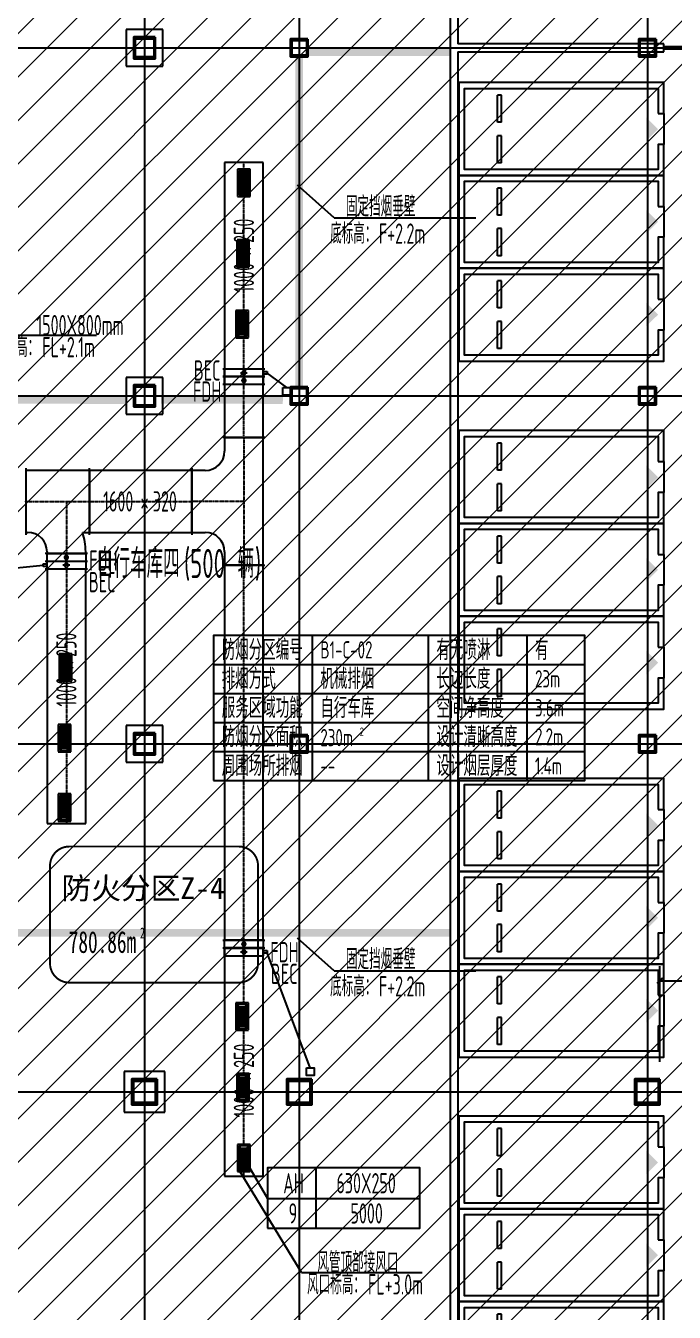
# Model space of a CAD drawing. Extents: x -20827274 to 1300756471, y -549375 to 3431892.
# Drawn here: x -70281 to -53513, y -360960 to -327688 of the extents above; entities that cross this region are included whole.
import ezdxf

# ---------------------------------------------------------------- set-up
doc = ezdxf.new("R2010")
doc.units = 0
doc.header["$LTSCALE"] = 10
for name, pattern in [('CENTER2', [1.125, 0.75, -0.125, 0.125, -0.125]), ('DASH', [0.35, 0.25, -0.1]), ('暖附图底图$0$DASH', [0.35, 0.25, -0.1]), ('暖附图底图$0$DOTE', [2.42, 2, -0.2, 0.02, -0.2])]:
    doc.linetypes.add(name, pattern=pattern)
for name, color, linetype in [('1-zs', 3, 'Continuous'), ('1-标注暖通', 4, 'Continuous'), ('DUCT-排烟中心线', 5, 'CENTER2'), ('DUCT-排烟标注', 3, 'Continuous'), ('DUCT-排烟法兰', 4, 'Continuous'), ('DUCT-排烟管', 2, 'Continuous'), ('DUCT-排烟管立管', 2, 'Continuous'), ('DUCT-排烟管端线', 4, 'Continuous'), ('DUCT-排烟阀门', 7, 'Continuous'), ('DUCT-排风风口', 7, 'Continuous'), ('H-PUB_TAB', 7, 'Continuous'), ('H-TH_DIM', 3, 'Continuous'), ('Hvac-Hide', 8, 'DASH'), ('暖附图底图$0$0-绿', 8, 'Continuous'), ('暖附图底图$0$0-蓝', 8, 'Continuous'), ('暖附图底图$0$00-停车位', 8, 'Continuous'), ('暖附图底图$0$1-标注暖通', 8, 'Continuous'), ('暖附图底图$0$A-COLUMN', 8, 'Continuous'), ('暖附图底图$0$A-ROOM_NAME', 8, 'Continuous'), ('暖附图底图$0$A-WALL', 8, 'Continuous'), ('暖附图底图$0$DOOR_FIRE', 8, 'Continuous'), ('暖附图底图$0$DOTE', 8, 'Continuous')]:
    doc.layers.add(name, color=color, linetype=linetype)
doc.layers.add('F-非人防区', color=105, linetype='Continuous', lineweight=15)
doc.layers.add('暖附图底图$0$钢柱', color=8, linetype='Continuous', lineweight=35)
doc.styles.add('8B2_02', font='tssdeng.shx', dxfattribs={"width": 0.6, "bigfont": 'TSSDCHN.shx'})
doc.styles.add('8B2_02_T3', font='tssdeng.shx', dxfattribs={"width": 0.6, "bigfont": 'TSSDCHN.shx'})
doc.styles.add('_THVAC_PIPEDN', font='tssdeng.shx', dxfattribs={"width": 0.7, "height": 3.5, "bigfont": 'tssdchn.shx'})
doc.styles.add('暖附图底图$0$8B2_02', font='tssdeng.shx', dxfattribs={"width": 0.6, "bigfont": 'TSSDCHN.shx'})
doc.styles.add('暖附图底图$0$黑体', font='simhei.ttf', dxfattribs={"width": 0.65})
doc.dimstyles.new('_TCH_ARCH&&150', dxfattribs={"dimtxt": 525, "dimasz": 150, "dimexe": 375, "dimexo": 450, "dimgap": 150, "dimtad": 1, "dimdec": 0, "dimrnd": 50, "dimzin": 0, "dimdsep": 46, "dimtxsty": '8B2_02_T3', "dimblk": 'ARCHTICK', "dimcen": 0.09, "dimclrt": 7, "dimazin": 2, "dimtfac": 1, "dimtdec": 0, "dimtix": 1, "dimtmove": 2, "dimatfit": 3, "dimfxl": 0, "dimtolj": 1, "dimtzin": 0, "dimarcsym": 0})

# ---------------------------------------------------------------- blocks, each defined once
blk = doc.blocks.new('$风口$00000108')
for p, q in [((-250, 135), (-190, 75)), ((-250, -135), (-250, 135)), ((200, 25), (-190, 25)), ((250, 135), (200, 75)), ((250, 135), (250, -135)), ((-250, -135), (-190, -75)), ((250, -135), (-250, -135)), ((200, -25), (-190, -25)), ((200, -75), (250, -135))]:
    blk.add_line(p, q)
at = {"linetype": 'Continuous'}
blk.add_line((250, 135), (-250, 135), dxfattribs=at)
at = {"lineweight": 40}
for p, q in [((-190, 75), (200, 75)), ((-190, -75), (-190, 75)), ((200, 75), (200, -75)), ((-190, -75), (200, -75))]:
    blk.add_line(p, q, dxfattribs=at)
blk = doc.blocks.new('暖附图底图$0$车位2400x5300')
at = {"layer": '暖附图底图$0$00-停车位', "color": 251}
for p, q in [((-875, -1000), (-175, -1000)), ((-875, -1100), (-875, -1000)), ((-875, -1100), (-175, -1100)), ((-175, -1100), (-175, -1000)), ((175, -1000), (875, -1000)), ((175, -1100), (175, -1000)), ((175, -1100), (875, -1100)), ((875, -1100), (875, -1000)), ((400, -5300), (-400, -5300))]:
    blk.add_line(p, q, dxfattribs=at)
blk.add_lwpolyline([(400, -5150), (400, -5300), (1200, -5300), (1200, 0), (-1200, 0), (-1200, -5300), (-400, -5300), (-400, -5150), (-1050, -5150), (-1050, -150), (1050, -150), (1050, -5150), (400, -5150)], dxfattribs=at)
blk.add_lwpolyline([(0, -5150, 0, 600, 0), (0, -4850, 600, 600, 0)], format="xyseb", dxfattribs=at)
blk = doc.blocks.new('暖附图底图$0$A$C10817FE3')
at = {"layer": '暖附图底图$0$0-蓝', "color": 9, "linetype": '暖附图底图$0$DASH', "ltscale": 3, "const_width": 50}
blk.add_lwpolyline([(-176995, -189924), (-172616, -189924, 0.414214), (-172116, -189424), (-172116, -186905, 0.414214), (-172616, -186405), (-176995, -186405, 0.414214), (-177495, -186905), (-177495, -189424, 0.414214)], format="xyb", close=True, dxfattribs=at)
at = {"layer": '暖附图底图$0$0-绿', "color": 0, "linetype": '暖附图底图$0$DASH', "style": '暖附图底图$0$黑体'}
blk.add_text('防火分区Z-4', height=563.3, dxfattribs=at).set_placement((-177198, -187764))
at = {"layer": '暖附图底图$0$0-绿', "color": 0, "linetype": '暖附图底图$0$DASH', "style": '暖附图底图$0$黑体', "width": 0.65}
for s, height, p in [('780.86m', 563.3, (-177010, -189156)), ('2', 282, (-175167, -188781))]:
    blk.add_text(s, height=height, dxfattribs=at).set_placement(p)
blk = doc.blocks.new('暖附图底图$0$A$C00330F2E')
at = {"layer": '暖附图底图$0$A-COLUMN'}
for p, q in [((5325, -152850), (4375, -152850)), ((4375, -152850), (4375, -153800)), ((5325, -153800), (5325, -152850)), ((4375, -153800), (5325, -153800)), ((5325, -161850), (4375, -161850)), ((4375, -161850), (4375, -162800)), ((5325, -162800), (5325, -161850)), ((4375, -162800), (5325, -162800)), ((5325, -170850), (4375, -170850)), ((4375, -170850), (4375, -171800)), ((5325, -171800), (5325, -170850)), ((4375, -171800), (5325, -171800)), ((5375, -179800), (4325, -179800)), ((4325, -179800), (4325, -180850)), ((5375, -180850), (5375, -179800)), ((4325, -180850), (5375, -180850))]:
    blk.add_line(p, q, dxfattribs=at)
at = {"layer": '暖附图底图$0$钢柱', "color": 4, "lineweight": 35}
for points in [[(5125, -153050), (4575, -153050), (4575, -153600), (5125, -153600)], [(5095, -153570), (4605, -153570), (4605, -153080), (5095, -153080)], [(9075, -153100), (8625, -153100), (8625, -153550), (9075, -153550)], [(9045, -153520), (8655, -153520), (8655, -153130), (9045, -153130)], [(18075, -153100), (17625, -153100), (17625, -153550), (18075, -153550)], [(18045, -153520), (17655, -153520), (17655, -153130), (18045, -153130)], [(5125, -162050), (4575, -162050), (4575, -162600), (5125, -162600)], [(5095, -162570), (4605, -162570), (4605, -162080), (5095, -162080)], [(9075, -162100), (8625, -162100), (8625, -162550), (9075, -162550)], [(9045, -162520), (8655, -162520), (8655, -162130), (9045, -162130)], [(18075, -162100), (17625, -162100), (17625, -162550), (18075, -162550)], [(18045, -162520), (17655, -162520), (17655, -162130), (18045, -162130)], [(5125, -171050), (4575, -171050), (4575, -171600), (5125, -171600)], [(5095, -171570), (4605, -171570), (4605, -171080), (5095, -171080)], [(9075, -171100), (8625, -171100), (8625, -171550), (9075, -171550)], [(9045, -171520), (8655, -171520), (8655, -171130), (9045, -171130)], [(18075, -171100), (17625, -171100), (17625, -171550), (18075, -171550)], [(18045, -171520), (17655, -171520), (17655, -171130), (18045, -171130)], [(5175, -180000), (4525, -180000), (4525, -180650), (5175, -180650)], [(9175, -180000), (8525, -180000), (8525, -180650), (9175, -180650)], [(18175, -180000), (17525, -180000), (17525, -180650), (18175, -180650)], [(5135, -180610), (4565, -180610), (4565, -180040), (5135, -180040)], [(9135, -180610), (8565, -180610), (8565, -180040), (9135, -180040)], [(18135, -180610), (17565, -180610), (17565, -180040), (18135, -180040)]]:
    blk.add_lwpolyline(points, close=True, dxfattribs=at)
blk = doc.blocks.new('暖附图底图$0$$DorLib2D$00000213')
at = {"color": 0, "linetype": '暖附图底图$0$DASH', "const_width": 0.02}
blk.add_lwpolyline([(0.5, 0), (-0.5, 0)], dxfattribs=at)
blk = doc.blocks.new('暖附图底图$0$AFSFCS')
at = {"layer": '暖附图底图$0$A-WALL'}
for p, q in [((-59308.6, -319685.4), (-59308.6, -328260.4)), ((-59108.6, -319598.9), (-59108.6, -328160.4)), ((-59308.6, -328260.4), (-59308.6, -364335.4)), ((-53783.6, -328160.4), (-59108.6, -328160.4)), ((-59108.6, -328360.4), (-53783.6, -328360.4)), ((-59108.6, -328360.4), (-59108.6, -364235.4)), ((-53783.6, -328360.4), (-53783.6, -328160.4))]:
    blk.add_line(p, q, dxfattribs=at)
at = {"layer": '暖附图底图$0$DOTE', "color": 16, "linetype": '暖附图底图$0$DOTE', "ltscale": 1.5}
for p, q in [((-67208.6, -155629.3), (-67208.6, -385768.2)), ((-63208.6, -155629.3), (-63208.6, -385768.2)), ((-54208.6, -155629.3), (-54208.6, -385768.2)), ((-113117.3, -328260.4), (10791.4, -328260.4)), ((-113117.3, -337260.4), (10791.4, -337260.4)), ((-113117.3, -346260.4), (10791.4, -346260.4)), ((-113117.3, -355260.4), (10791.4, -355260.4))]:
    blk.add_line(p, q, dxfattribs=at)
for name, p in [('暖附图底图$0$A$C10817FE3', (107841.4, -162510.4)), ('暖附图底图$0$A$C00330F2E', (-72058.6, -174935.4))]:
    blk.add_blockref(name, p)
at = {"layer": '暖附图底图$0$00-停车位', "rotation": 90}
for p in [(-59083.6, -330360.4), (-59083.6, -332760.4), (-59083.6, -335160.4), (-59083.6, -339360.4), (-59083.6, -341760.4), (-59083.6, -344160.4), (-59083.6, -348360.4), (-59083.6, -350760.4), (-59083.6, -353160.4), (-59083.6, -357085.4), (-59083.6, -359485.4), (-59083.6, -361885.4)]:
    blk.add_blockref('暖附图底图$0$车位2400x5300', p, dxfattribs=at)
at = {"layer": '暖附图底图$0$DOOR_FIRE', "xscale": 5500, "yscale": -5500, "zscale": 200}
blk.add_blockref('暖附图底图$0$$DorLib2D$00000213', (-51033.6, -328260.4), dxfattribs=at)
at = {"layer": '暖附图底图$0$A-ROOM_NAME', "style": '暖附图底图$0$8B2_02', "width": 0.6}
for s, p in [('自行车库四', (-68439.7, -341969.8)), ('(500', (-66189.7, -341969.8)), ('辆', (-64805.1, -341969.8)), (')', (-64355.1, -341969.8))]:
    blk.add_text(s, height=750, dxfattribs=at).set_placement(p)
blk = doc.blocks.new('暖附图底图')
at = {"layer": '暖附图底图$0$1-标注暖通', "linetype": '暖附图底图$0$DASH'}
blk.add_blockref('暖附图底图$0$AFSFCS', (500000, 0), dxfattribs=at)
blk = doc.blocks.new('_ArchTick')
at = {"color": 0, "linetype": 'ByBlock', "const_width": 0.4}
blk.add_lwpolyline([(-0.5, -0.5), (0.5, 0.5)], dxfattribs=at)
blk = doc.blocks.new('*D1143')
at = {"layer": 'Defpoints', "color": 0, "transparency": 16777216}
for p in [(-49724, -352387), (-53884, -354935), (-49724, -354935)]:
    blk.add_point(p, dxfattribs=at)
at = {"layer": 'H-TH_DIM', "color": 0, "lineweight": -2, "transparency": 16777216}
for p, q in [((-53884, -354485), (-53884, -352012)), ((-49724, -354485), (-49724, -352012)), ((-53884, -352387), (-49724, -352387))]:
    blk.add_line(p, q, dxfattribs=at)
at = {"layer": 'H-TH_DIM', "color": 0, "lineweight": -2, "transparency": 16777216, "xscale": 150, "yscale": 150, "zscale": 150, "rotation": 180}
blk.add_blockref('_ArchTick', (-53884, -352387), dxfattribs=at)
at = {"layer": 'H-TH_DIM', "color": 0, "lineweight": -2, "transparency": 16777216, "xscale": 150, "yscale": 150, "zscale": 150}
blk.add_blockref('_ArchTick', (-49724, -352387), dxfattribs=at)
at = {"layer": 'H-TH_DIM', "color": 7, "transparency": 16777216, "insert": (-51804, -351975), "char_height": 525, "attachment_point": 5, "style": '8B2_02_T3'}
blk.add_mtext('\\A1;4150', dxfattribs=at)

msp = doc.modelspace()

# ---------------------------------------------------------------- hatches: boundary and pattern name
at = {"layer": 'F-非人防区'}
h = msp.add_hatch(dxfattribs=at)
h.set_pattern_fill('ANSI31', color=8, scale=500)
h.set_pattern_definition([(45, (-67108.6, 126739.6), (-561.266, 561.266), [])])
edge = h.paths.add_edge_path()
edge.add_line((26041.4, -160910.4), (26041.4, -174910.4))
edge.add_line((26041.4, -174910.4), (44466.4, -174910.4))
edge.add_line((44466.4, -174910.4), (44466.4, -230535.4))
edge.add_line((44466.4, -230535.4), (29591.4, -230535.4))
edge.add_line((29591.4, -230535.4), (29591.4, -228585.4))
edge.add_line((29591.4, -228585.4), (32466.4, -228585.4))
edge.add_line((32466.4, -228585.4), (32466.4, -223185.4))
edge.add_line((32466.4, -223185.4), (6116.4, -223185.4))
edge.add_line((6116.4, -223185.4), (6116.4, -236210.4))
edge.add_line((6116.4, -236210.4), (5916.4, -236210.4))
edge.add_line((5916.4, -236210.4), (5921.1, -289912.2))
edge.add_line((5921.1, -289912.2), (35191.4, -289912.2))
edge.add_line((35191.4, -289912.2), (35191.4, -296310.4))
edge.add_line((35191.4, -296310.4), (35041.4, -296310.4))
edge.add_line((35041.4, -296310.4), (35041.4, -296910.4))
edge.add_line((35041.4, -296910.4), (35641.4, -296910.4))
edge.add_line((35641.4, -296910.4), (44736.4, -305099.6))
edge.add_line((44736.4, -305099.6), (22456.5, -329844))
edge.add_line((22456.5, -329844), (22456.5, -340006.4))
edge.add_line((22456.5, -340006.4), (-13248.1, -379660.4))
edge.add_line((-13248.1, -379660.4), (-90108.6, -379660.4))
edge.add_line((-90108.6, -379660.4), (-90108.6, -373660.4))
edge.add_line((-90108.6, -373660.4), (-91358.6, -373660.4))
edge.add_arc((-91358.6, -361660.4), 12000, 180, 270, ccw=False)
edge.add_line((-103358.6, -361660.4), (-103358.6, -333450.4))
edge.add_line((-103358.6, -333450.4), (-95358.6, -333436.6))
edge.add_line((-95358.6, -333436.6), (-95358.6, -160610.4))
edge.add_line((-95358.6, -160610.4), (-86333.4, -160610.4))
edge.add_line((-86333.4, -160610.4), (-86333.6, -149790))
edge.add_line((-86333.6, -149790), (-73433.4, -149790))
edge.add_line((-73433.4, -149790), (-73433.4, -160610.4))
edge.add_line((-73433.4, -160610.4), (26041.4, -160910.4))

# ---------------------------------------------------------------- linework, layer by layer
at = {"layer": '1-标注暖通'}
for p, q in [((-62305.4, -332658.4), (-63251, -331813.8)), ((-62305.4, -332658.4), (-58644.9, -332658.4)), ((-71574.5, -335693.1, -4600), (-68451.8, -335693.1, -4600)), ((-63533.6, -337044.6), (-64043.9, -336662.8, 2000)), ((-71908.6, -341841.3), (-69828.8, -341640.6, 2000)), ((-62305.4, -352126.1), (-63251, -351281.5)), ((-62924.7, -354635.4), (-64045.2, -351639.3)), ((-62305.4, -352126.1), (-58644.9, -352126.1)), ((-64640.5, -356970.6, 2600), (-64030.3, -358018.7)), ((-63152.8, -359931.9, -5363), (-64765.5, -357285.6, 1334.8)), ((-63152.8, -359931.9, -5363), (-60030.1, -359931.9, -5363))]:
    msp.add_line(p, q, dxfattribs=at)
at = {"layer": '1-标注暖通', "linetype": 'DASH', "const_width": 200}
for points in [[(-63208.6, -328485.4), (-63209.8, -337065.4)], [(-59308.6, -328375), (-62983.6, -328375)], [(-67665.9, -337367.9), (-74658.6, -337360.4)], [(-63633.6, -337367.9), (-66783.6, -337360.4)], [(-59308.6, -351149), (-75108.6, -351149)]]:
    msp.add_lwpolyline(points, dxfattribs=at)
at = {"layer": '1-标注暖通'}
for points in [[(-63633.6, -337044.6), (-63433.6, -337044.6), (-63433.6, -337244.6), (-63633.6, -337244.6)], [(-63024.7, -354635.4), (-62824.7, -354635.4), (-62824.7, -354835.4), (-63024.7, -354835.4)], [(-64030.3, -358787.1), (-60094.4, -358787.1), (-60094.4, -357228.3), (-64030.3, -357228.3)]]:
    msp.add_lwpolyline(points, close=True, dxfattribs=at)
for points in [[(-62777.9, -357228.3), (-62777.9, -358787.1)], [(-64030.3, -358018.7), (-60094.4, -358018.7)]]:
    msp.add_lwpolyline(points, dxfattribs=at)
at = {"layer": 'DUCT-排烟中心线'}
for p, q in [((-64640.5, -333234.4), (-64640.5, -331227.2)), ((-64640.5, -335064.2), (-64640.5, -333924.4)), ((-64640.5, -338340), (-64640.5, -335754.2)), ((-64640.5, -338340.2), (-64640.5, -339990.2)), ((-70280.7, -339990.2), (-69230.7, -339990.2)), ((-69230.7, -339990.2), (-68630.7, -339990.2)), ((-69230.7, -339990.2), (-69230.7, -341340.2)), ((-68630.5, -339990.2), (-65990.7, -339990.2)), ((-64640.5, -339990.2), (-65990.5, -339990.2)), ((-64640.5, -339990.2), (-64640.5, -341640.2)), ((-64640.5, -351337.3), (-64640.5, -341640.4)), ((-69230.7, -341740.8), (-69230.7, -343940.8)), ((-69230.7, -344630.8), (-69230.7, -345770.7)), ((-69230.7, -346460.7), (-69230.7, -348324)), ((-64640.5, -352966), (-64640.5, -351537.5)), ((-64640.5, -354795.8), (-64640.5, -353656)), ((-64640.5, -356588.1), (-64640.5, -355485.8)), ((-64640.5, -357439.6), (-64640.5, -357353.1))]:
    msp.add_line(p, q, dxfattribs=at)
at = {"layer": 'DUCT-排烟法兰'}
for p, q in [((-64478, -331397.1), (-64803, -331397.1)), ((-64803, -331397.1), (-64803, -332102.1)), ((-64478, -331397.1), (-64803, -331397.1)), ((-64803, -331397.1), (-64803, -332102.1)), ((-64478, -332102.1), (-64478, -331397.1)), ((-64478, -332102.1), (-64478, -331397.1)), ((-64803, -332102.1), (-64478, -332102.1)), ((-64803, -332102.1), (-64478, -332102.1)), ((-65185.5, -336562.7), (-64095.5, -336562.7)), ((-65185.5, -336762.9), (-64095.5, -336762.9)), ((-64095.5, -336763.1), (-65185.5, -336763.1)), ((-64095.5, -336963.3), (-65185.5, -336963.3)), ((-64095.5, -338340.1), (-65185.5, -338340.1)), ((-70280.8, -339130.2), (-70280.8, -340850.2)), ((-68630.6, -340850.2), (-68630.6, -339130.2)), ((-65990.6, -339130.2), (-65990.6, -340850.2)), ((-68685.7, -341340.3), (-69775.7, -341340.3)), ((-68685.7, -341540.5), (-69775.7, -341540.5)), ((-65185.5, -341640.3), (-64095.5, -341640.3)), ((-68685.7, -341740.7), (-69775.7, -341740.7)), ((-69114.5, -347555.5), (-69439.5, -347555.5)), ((-69439.5, -347555.5), (-69439.5, -348260.5)), ((-69114.5, -348260.5), (-69114.5, -347555.5)), ((-69439.5, -348260.5), (-69114.5, -348260.5)), ((-65185.5, -351337), (-64095.5, -351337)), ((-65185.5, -351337.2), (-64095.5, -351337.2)), ((-65185.5, -351537.4), (-64095.5, -351537.4)), ((-64478, -356618.1), (-64803, -356618.1)), ((-64803, -356618.1), (-64803, -357323.1)), ((-64478, -356618.1), (-64803, -356618.1)), ((-64803, -356618.1), (-64803, -357323.1)), ((-64478, -357323.1), (-64478, -356618.1)), ((-64478, -357323.1), (-64478, -356618.1)), ((-64803, -357323.1), (-64478, -357323.1)), ((-64803, -357323.1), (-64478, -357323.1))]:
    msp.add_line(p, q, dxfattribs=at)
at = {"layer": 'DUCT-排烟法兰', "color": 18, "true_color": 0x000000}
for p in [(-64640.5, -331749.6, -0.1), (-64640.5, -331749.6, 0.1), (-64640.5, -331749.6, 1334.8), (-64640.5, -331749.6, 1335), (-64640.5, -331749.6, 2300.2), (-64640.5, -331749.6, 2300), (-64663.6, -333579.4, -0.1), (-64663.6, -333579.4, 0.1), (-64686.8, -335409.2, -0.1), (-64686.8, -335409.2, 0.1), (-64640.5, -336562.6, 2000), (-64640.5, -336562.8, 2000), (-64640.5, -336762.8, 2000), (-64640.5, -336763, 2000), (-64640.5, -336763, 2000), (-64640.5, -336763.2, 2000), (-64640.5, -336963.2, 2000), (-64640.5, -336963.4, 2000), (-64640.5, -338340, 2000), (-64640.5, -338340.2, 2000), (-70280.7, -339990.2, 2000), (-68630.7, -339990.2, 2000), (-68630.5, -339990.2, 2000), (-65990.7, -339990.2, 2000), (-65990.5, -339990.2, 2000), (-69230.7, -341340.2, 2000), (-69230.7, -341340.4, 2000), (-69230.7, -341540.4, 2000), (-69230.7, -341540.6, 2000), (-64640.5, -341640.2, 2000), (-64640.5, -341640.4, 2000), (-69230.7, -341740.6, 2000), (-69230.7, -341740.8, 2000), (-69253.8, -344285.8, -0.1), (-69253.8, -344285.8, 0.1), (-69277, -346115.7, -0.1), (-69277, -346115.7, 0.1), (-69277, -347908, -0.1), (-69277, -347908, 0.1), (-64640.5, -351336.9, 2000), (-64640.5, -351337.1, 2000), (-64640.5, -351337.1, 2000), (-64640.5, -351337.3, 2000), (-64640.5, -351537.3, 2000), (-64640.5, -351537.5, 2000), (-64686.8, -353311, -0.1), (-64686.8, -353311, 0.1), (-64663.6, -355140.8, -0.1), (-64663.6, -355140.8, 0.1), (-64640.5, -356970.6, -0.1), (-64640.5, -356970.6, 0.1), (-64640.5, -356970.6, 1334.8), (-64640.5, -356970.6, 1335), (-64640.5, -356970.6, 2300.2), (-64640.5, -356970.6, 2300)]:
    msp.add_point(p, dxfattribs=at)
at = {"layer": 'DUCT-排烟管'}
for p, q in [((-64140.5, -331227.2), (-65140.5, -331227.2)), ((-65140.5, -331227.2), (-65140.5, -338340)), ((-64140.5, -338340), (-64140.5, -331227.2)), ((-65140.5, -336762.8), (-65140.5, -336562.8)), ((-64140.5, -336562.8), (-64140.5, -336762.8)), ((-65140.5, -336963.2), (-65140.5, -336763.2)), ((-64140.5, -336763.2), (-64140.5, -336963.2)), ((-65140.5, -338340), (-64140.5, -338340)), ((-65140.5, -338340.2), (-65140.5, -338690.2)), ((-64140.5, -338390.2), (-64140.5, -338340.2)), ((-64140.5, -341590.2), (-64140.5, -338390.2)), ((-70230.7, -339190.2), (-70280.7, -339190.2)), ((-68630.7, -339190.2), (-70230.7, -339190.2)), ((-65990.7, -339190.2), (-68630.5, -339190.2)), ((-68630.5, -339190.2), (-68630.5, -340790.2)), ((-65990.7, -340790.2), (-65990.7, -339190.2)), ((-65640.5, -339190.2), (-65990.5, -339190.2)), ((-70280.7, -340790.2), (-70230.7, -340790.2)), ((-68816.5, -340790.2), (-68630.7, -340790.2)), ((-68630.5, -340790.2), (-65990.7, -340790.2)), ((-65990.5, -340790.2), (-65640.5, -340790.2)), ((-69730.7, -341290.2), (-69730.7, -341340.2)), ((-69730.7, -341540.4), (-69730.7, -341340.4)), ((-68730.7, -341340.2), (-68730.7, -341290.2)), ((-68730.7, -341340.4), (-68730.7, -341540.4)), ((-65140.5, -341290.2), (-65140.5, -341640.2)), ((-69730.7, -341740.6), (-69730.7, -341540.6)), ((-68730.7, -341540.6), (-68730.7, -341740.6)), ((-64140.5, -341640.4), (-65140.5, -341640.4)), ((-65140.5, -341640.4), (-65140.5, -351337.3)), ((-64140.5, -341640.2), (-64140.5, -341590.2)), ((-64140.5, -351337.3), (-64140.5, -341640.4)), ((-69730.7, -341740.8), (-69730.7, -348324)), ((-68730.7, -341740.8), (-69730.7, -341740.8)), ((-68730.7, -348324), (-68730.7, -341740.8)), ((-69730.7, -348324), (-68730.7, -348324)), ((-65140.5, -351537.3), (-65140.5, -351337.3)), ((-65140.5, -351337.3), (-64140.5, -351337.3)), ((-64140.5, -351337.3), (-64140.5, -351537.3)), ((-64140.5, -351537.5), (-65140.5, -351537.5)), ((-65140.5, -351537.5), (-65140.5, -357439.6)), ((-65140.5, -351741.7), (-65140.5, -351541.7)), ((-64140.5, -357439.6), (-64140.5, -351537.5)), ((-64140.5, -351541.7), (-64140.5, -351741.7)), ((-65140.5, -357439.6), (-64140.5, -357439.6))]:
    msp.add_line(p, q, dxfattribs=at)
for centre, radius, start, end in [((-65640.5, -338690.2), 500, 270, 0), ((-70230.7, -341290.2), 500, 0, 90), ((-70230.7, -341290.2), 1500, 360, 19.47122), ((-65640.5, -341290.2), 500, 0, 90)]:
    msp.add_arc(centre, radius, start, end, dxfattribs=at)
at = {"layer": 'DUCT-排烟管', "color": 18, "true_color": 0x000000}
for p in [(-64640.5, -338340.2, 2000), (-70280.7, -339990.2, 2000), (-68630.7, -339990.2, 2000), (-65990.5, -339990.2, 2000), (-69230.7, -341340.2, 2000), (-64640.5, -341640.2, 2000)]:
    msp.add_point(p, dxfattribs=at)
at = {"layer": 'DUCT-排烟管立管'}
for p, q in [((-64515.5, -331434.6), (-64765.5, -331434.6)), ((-64765.5, -331434.6), (-64765.5, -332064.6)), ((-64515.5, -332064.6), (-64515.5, -331434.6)), ((-64765.5, -332064.6), (-64515.5, -332064.6)), ((-64538.6, -333264.4), (-64788.6, -333264.4)), ((-64788.6, -333264.4), (-64788.6, -333894.4)), ((-64538.6, -333894.4), (-64538.6, -333264.4)), ((-64788.6, -333894.4), (-64538.6, -333894.4)), ((-64561.8, -335094.2), (-64811.8, -335094.2)), ((-64811.8, -335094.2), (-64811.8, -335724.2)), ((-64561.8, -335724.2), (-64561.8, -335094.2)), ((-64811.8, -335724.2), (-64561.8, -335724.2)), ((-69128.8, -343970.8), (-69378.8, -343970.8)), ((-69378.8, -343970.8), (-69378.8, -344600.8)), ((-69128.8, -344600.8), (-69128.8, -343970.8)), ((-69378.8, -344600.8), (-69128.8, -344600.8)), ((-69152, -345800.7), (-69402, -345800.7)), ((-69402, -345800.7), (-69402, -346430.7)), ((-69152, -346430.7), (-69152, -345800.7)), ((-69402, -346430.7), (-69152, -346430.7)), ((-69152, -347593), (-69402, -347593)), ((-69402, -347593), (-69402, -348223)), ((-69152, -348223), (-69152, -347593)), ((-69402, -348223), (-69152, -348223)), ((-64561.8, -352996), (-64811.8, -352996)), ((-64811.8, -352996), (-64811.8, -353626)), ((-64561.8, -353626), (-64561.8, -352996)), ((-64811.8, -353626), (-64561.8, -353626)), ((-64538.6, -354825.8), (-64788.6, -354825.8)), ((-64788.6, -354825.8), (-64788.6, -355455.8)), ((-64538.6, -355455.8), (-64538.6, -354825.8)), ((-64788.6, -355455.8), (-64538.6, -355455.8)), ((-64515.5, -356655.6), (-64765.5, -356655.6)), ((-64765.5, -356655.6), (-64765.5, -357285.6)), ((-64515.5, -357285.6), (-64515.5, -356655.6)), ((-64765.5, -357285.6), (-64515.5, -357285.6))]:
    msp.add_line(p, q, dxfattribs=at)
at = {"layer": 'DUCT-排烟管端线'}
for p, q in [((-64703, -331907.1), (-64765.5, -331434.6)), ((-64515.5, -332064.6), (-64703, -331907.1)), ((-64726.1, -333736.9), (-64788.6, -333264.4)), ((-64538.6, -333894.4), (-64726.1, -333736.9)), ((-64749.3, -335566.7), (-64811.8, -335094.2)), ((-64561.8, -335724.2), (-64749.3, -335566.7)), ((-65140.5, -336562.8), (-64140.5, -336562.8)), ((-65140.5, -336762.8), (-64140.5, -336762.8)), ((-64140.5, -336763.2), (-65140.5, -336763.2)), ((-64140.5, -336963.2), (-65140.5, -336963.2)), ((-64140.5, -338340.2), (-65140.5, -338340.2)), ((-70280.7, -339190.2), (-70280.7, -340790.2)), ((-68630.7, -340790.2), (-68630.7, -339190.2)), ((-65990.5, -339190.2), (-65990.5, -340790.2)), ((-69730.7, -341340.2), (-68730.7, -341340.2)), ((-68730.7, -341340.4), (-69730.7, -341340.4)), ((-68730.7, -341540.4), (-69730.7, -341540.4)), ((-68730.7, -341540.6), (-69730.7, -341540.6)), ((-65140.5, -341640.2), (-64140.5, -341640.2)), ((-68730.7, -341740.6), (-69730.7, -341740.6)), ((-69316.3, -344443.3), (-69378.8, -343970.8)), ((-69128.8, -344600.8), (-69316.3, -344443.3)), ((-69339.5, -346273.2), (-69402, -345800.7)), ((-69152, -346430.7), (-69339.5, -346273.2)), ((-69339.5, -348065.5), (-69402, -347593)), ((-69152, -348223), (-69339.5, -348065.5)), ((-64140.5, -351337.3), (-65140.5, -351337.3)), ((-64140.5, -351537.3), (-65140.5, -351537.3)), ((-65140.5, -351541.7), (-64140.5, -351541.7)), ((-65140.5, -351741.7), (-64140.5, -351741.7)), ((-64749.3, -353468.5), (-64811.8, -352996)), ((-64561.8, -353626), (-64749.3, -353468.5)), ((-64726.1, -355298.3), (-64788.6, -354825.8)), ((-64538.6, -355455.8), (-64726.1, -355298.3)), ((-64703, -357128.1), (-64765.5, -356655.6)), ((-64515.5, -357285.6), (-64703, -357128.1))]:
    msp.add_line(p, q, dxfattribs=at)
at = {"layer": 'DUCT-排烟阀门'}
for p, q in [((-64728, -336662.8), (-64553, -336662.8)), ((-64689.6, -336653.5), (-64690.4, -336659.7)), ((-64690.4, -336659.7), (-64690.4, -336666)), ((-64690.4, -336666), (-64689.6, -336672.2)), ((-64688, -336647.4), (-64689.6, -336653.5)), ((-64689.6, -336672.2), (-64688, -336678.3)), ((-64685.7, -336641.6), (-64688, -336647.4)), ((-64688, -336678.3), (-64685.7, -336684.1)), ((-64682.7, -336636), (-64685.7, -336641.6)), ((-64685.7, -336684.1), (-64682.7, -336689.6)), ((-64679, -336631), (-64682.7, -336636)), ((-64682.7, -336689.6), (-64679, -336694.7)), ((-64674.7, -336626.4), (-64679, -336631)), ((-64679, -336694.7), (-64674.7, -336699.3)), ((-64669.9, -336622.4), (-64674.7, -336626.4)), ((-64674.7, -336699.3), (-64669.9, -336703.3)), ((-64664.6, -336619), (-64669.9, -336622.4)), ((-64669.9, -336703.3), (-64664.6, -336706.7)), ((-64658.9, -336616.4), (-64664.6, -336619)), ((-64664.6, -336706.7), (-64658.9, -336709.3)), ((-64652.9, -336614.4), (-64658.9, -336616.4)), ((-64658.9, -336709.3), (-64652.9, -336711.3)), ((-64646.8, -336613.2), (-64652.9, -336614.4)), ((-64652.9, -336711.3), (-64646.8, -336712.4)), ((-64640.5, -336612.8), (-64646.8, -336613.2)), ((-64646.8, -336712.4), (-64640.5, -336712.8)), ((-64634.2, -336613.2), (-64640.5, -336612.8)), ((-64640.5, -336712.8), (-64634.2, -336712.4)), ((-64628, -336614.4), (-64634.2, -336613.2)), ((-64634.2, -336712.4), (-64628, -336711.3)), ((-64622.1, -336616.4), (-64628, -336614.4)), ((-64628, -336711.3), (-64622.1, -336709.3)), ((-64616.4, -336619), (-64622.1, -336616.4)), ((-64622.1, -336709.3), (-64616.4, -336706.7)), ((-64611.1, -336622.4), (-64616.4, -336619)), ((-64616.4, -336706.7), (-64611.1, -336703.3)), ((-64606.3, -336626.4), (-64611.1, -336622.4)), ((-64611.1, -336703.3), (-64606.3, -336699.3)), ((-64602, -336631), (-64606.3, -336626.4)), ((-64606.3, -336699.3), (-64602, -336694.7)), ((-64598.3, -336636), (-64602, -336631)), ((-64602, -336694.7), (-64598.3, -336689.6)), ((-64595.2, -336641.6), (-64598.3, -336636)), ((-64598.3, -336689.6), (-64595.2, -336684.1)), ((-64592.9, -336647.4), (-64595.2, -336641.6)), ((-64595.2, -336684.1), (-64592.9, -336678.3)), ((-64591.4, -336653.5), (-64592.9, -336647.4)), ((-64592.9, -336678.3), (-64591.4, -336672.2)), ((-64590.6, -336659.7), (-64591.4, -336653.5)), ((-64591.4, -336672.2), (-64590.6, -336666)), ((-64590.6, -336666), (-64590.6, -336659.7)), ((-64140.5, -336629.6), (-64040.5, -336629.6)), ((-64040.5, -336696), (-64140.5, -336696)), ((-64040.5, -336629.6), (-64040.5, -336696)), ((-64689.6, -336853.9), (-64690.4, -336860.1)), ((-64690.4, -336860.1), (-64690.4, -336866.4)), ((-64690.4, -336866.4), (-64689.6, -336872.6)), ((-64688, -336847.8), (-64689.6, -336853.9)), ((-64689.6, -336872.6), (-64688, -336878.7)), ((-64685.7, -336842), (-64688, -336847.8)), ((-64688, -336878.7), (-64685.7, -336884.5)), ((-64682.7, -336836.4), (-64685.7, -336842)), ((-64685.7, -336884.5), (-64682.7, -336890)), ((-64679, -336831.4), (-64682.7, -336836.4)), ((-64682.7, -336890), (-64679, -336895.1)), ((-64674.7, -336826.8), (-64679, -336831.4)), ((-64679, -336895.1), (-64674.7, -336899.7)), ((-64669.9, -336822.8), (-64674.7, -336826.8)), ((-64674.7, -336899.7), (-64669.9, -336903.7)), ((-64664.6, -336819.4), (-64669.9, -336822.8)), ((-64669.9, -336903.7), (-64664.6, -336907.1)), ((-64658.9, -336816.8), (-64664.6, -336819.4)), ((-64664.6, -336907.1), (-64658.9, -336909.7)), ((-64652.9, -336814.8), (-64658.9, -336816.8)), ((-64658.9, -336909.7), (-64652.9, -336911.7)), ((-64646.8, -336813.6), (-64652.9, -336814.8)), ((-64652.9, -336911.7), (-64646.8, -336912.8)), ((-64640.5, -336813.2), (-64646.8, -336813.6)), ((-64646.8, -336912.8), (-64640.5, -336913.2)), ((-64640.5, -336775.7), (-64640.5, -336950.7)), ((-64634.2, -336813.6), (-64640.5, -336813.2)), ((-64640.5, -336913.2), (-64634.2, -336912.8)), ((-64628, -336814.8), (-64634.2, -336813.6)), ((-64634.2, -336912.8), (-64628, -336911.7)), ((-64622.1, -336816.8), (-64628, -336814.8)), ((-64628, -336911.7), (-64622.1, -336909.7)), ((-64616.4, -336819.4), (-64622.1, -336816.8)), ((-64622.1, -336909.7), (-64616.4, -336907.1)), ((-64611.1, -336822.8), (-64616.4, -336819.4)), ((-64616.4, -336907.1), (-64611.1, -336903.7)), ((-64606.3, -336826.8), (-64611.1, -336822.8)), ((-64611.1, -336903.7), (-64606.3, -336899.7)), ((-64602, -336831.4), (-64606.3, -336826.8)), ((-64606.3, -336899.7), (-64602, -336895.1)), ((-64598.3, -336836.4), (-64602, -336831.4)), ((-64602, -336895.1), (-64598.3, -336890)), ((-64595.2, -336842), (-64598.3, -336836.4)), ((-64598.3, -336890), (-64595.2, -336884.5)), ((-64592.9, -336847.8), (-64595.2, -336842)), ((-64595.2, -336884.5), (-64592.9, -336878.7)), ((-64591.4, -336853.9), (-64592.9, -336847.8)), ((-64592.9, -336878.7), (-64591.4, -336872.6)), ((-64590.6, -336860.1), (-64591.4, -336853.9)), ((-64591.4, -336872.6), (-64590.6, -336866.4)), ((-64590.6, -336866.4), (-64590.6, -336860.1)), ((-69230.7, -341352.9), (-69230.7, -341527.9)), ((-69830.7, -341607.4), (-69730.7, -341607.4)), ((-69830.7, -341673.8), (-69830.7, -341607.4)), ((-69730.7, -341673.8), (-69830.7, -341673.8)), ((-69143.2, -341640.6), (-69318.2, -341640.6)), ((-69279.8, -341431), (-69280.6, -341437.3)), ((-69280.6, -341437.3), (-69280.6, -341443.5)), ((-69280.6, -341443.5), (-69279.8, -341449.8)), ((-69279.8, -341631.2), (-69280.6, -341637.5)), ((-69280.6, -341637.5), (-69280.6, -341643.7)), ((-69280.6, -341643.7), (-69279.8, -341650)), ((-69278.2, -341424.9), (-69279.8, -341431)), ((-69279.8, -341449.8), (-69278.2, -341455.8)), ((-69278.2, -341625.1), (-69279.8, -341631.2)), ((-69279.8, -341650), (-69278.2, -341656)), ((-69275.9, -341419.1), (-69278.2, -341424.9)), ((-69278.2, -341455.8), (-69275.9, -341461.7)), ((-69275.9, -341619.3), (-69278.2, -341625.1)), ((-69278.2, -341656), (-69275.9, -341661.9)), ((-69272.9, -341413.6), (-69275.9, -341419.1)), ((-69275.9, -341461.7), (-69272.9, -341467.2)), ((-69272.9, -341613.8), (-69275.9, -341619.3)), ((-69275.9, -341661.9), (-69272.9, -341667.4)), ((-69269.2, -341408.5), (-69272.9, -341413.6)), ((-69272.9, -341467.2), (-69269.2, -341472.3)), ((-69269.2, -341608.7), (-69272.9, -341613.8)), ((-69272.9, -341667.4), (-69269.2, -341672.5)), ((-69264.9, -341403.9), (-69269.2, -341408.5)), ((-69269.2, -341472.3), (-69264.9, -341476.8)), ((-69264.9, -341604.1), (-69269.2, -341608.7)), ((-69269.2, -341672.5), (-69264.9, -341677)), ((-69260.1, -341399.9), (-69264.9, -341403.9)), ((-69264.9, -341476.8), (-69260.1, -341480.8)), ((-69260.1, -341600.1), (-69264.9, -341604.1)), ((-69264.9, -341677), (-69260.1, -341681)), ((-69254.8, -341396.6), (-69260.1, -341399.9)), ((-69260.1, -341480.8), (-69254.8, -341484.2)), ((-69254.8, -341596.8), (-69260.1, -341600.1)), ((-69260.1, -341681), (-69254.8, -341684.4)), ((-69249.1, -341393.9), (-69254.8, -341396.6)), ((-69254.8, -341484.2), (-69249.1, -341486.9)), ((-69249.1, -341594.1), (-69254.8, -341596.8)), ((-69254.8, -341684.4), (-69249.1, -341687.1)), ((-69243.1, -341392), (-69249.1, -341393.9)), ((-69249.1, -341486.9), (-69243.1, -341488.8)), ((-69243.1, -341592.2), (-69249.1, -341594.1)), ((-69249.1, -341687.1), (-69243.1, -341689)), ((-69237, -341390.8), (-69243.1, -341392)), ((-69243.1, -341488.8), (-69237, -341490)), ((-69237, -341591), (-69243.1, -341592.2)), ((-69243.1, -341689), (-69237, -341690.2)), ((-69230.7, -341390.4), (-69237, -341390.8)), ((-69237, -341490), (-69230.7, -341490.4)), ((-69230.7, -341590.6), (-69237, -341591)), ((-69237, -341690.2), (-69230.7, -341690.6)), ((-69224.4, -341390.8), (-69230.7, -341390.4)), ((-69230.7, -341490.4), (-69224.4, -341490)), ((-69224.4, -341591), (-69230.7, -341590.6)), ((-69230.7, -341690.6), (-69224.4, -341690.2)), ((-69218.3, -341392), (-69224.4, -341390.8)), ((-69224.4, -341490), (-69218.3, -341488.8)), ((-69218.3, -341592.2), (-69224.4, -341591)), ((-69224.4, -341690.2), (-69218.3, -341689)), ((-69212.3, -341393.9), (-69218.3, -341392)), ((-69218.3, -341488.8), (-69212.3, -341486.9)), ((-69212.3, -341594.1), (-69218.3, -341592.2)), ((-69218.3, -341689), (-69212.3, -341687.1)), ((-69206.6, -341396.6), (-69212.3, -341393.9)), ((-69212.3, -341486.9), (-69206.6, -341484.2)), ((-69206.6, -341596.8), (-69212.3, -341594.1)), ((-69212.3, -341687.1), (-69206.6, -341684.4)), ((-69201.3, -341399.9), (-69206.6, -341396.6)), ((-69206.6, -341484.2), (-69201.3, -341480.8)), ((-69201.3, -341600.1), (-69206.6, -341596.8)), ((-69206.6, -341684.4), (-69201.3, -341681)), ((-69196.5, -341403.9), (-69201.3, -341399.9)), ((-69201.3, -341480.8), (-69196.5, -341476.8)), ((-69196.5, -341604.1), (-69201.3, -341600.1)), ((-69201.3, -341681), (-69196.5, -341677)), ((-69192.2, -341408.5), (-69196.5, -341403.9)), ((-69196.5, -341476.8), (-69192.2, -341472.3)), ((-69192.2, -341608.7), (-69196.5, -341604.1)), ((-69196.5, -341677), (-69192.2, -341672.5)), ((-69188.5, -341413.6), (-69192.2, -341408.5)), ((-69192.2, -341472.3), (-69188.5, -341467.2)), ((-69188.5, -341613.8), (-69192.2, -341608.7)), ((-69192.2, -341672.5), (-69188.5, -341667.4)), ((-69185.5, -341419.1), (-69188.5, -341413.6)), ((-69188.5, -341467.2), (-69185.5, -341461.7)), ((-69185.5, -341619.3), (-69188.5, -341613.8)), ((-69188.5, -341667.4), (-69185.5, -341661.9)), ((-69183.1, -341424.9), (-69185.5, -341419.1)), ((-69185.5, -341461.7), (-69183.1, -341455.8)), ((-69183.1, -341625.1), (-69185.5, -341619.3)), ((-69185.5, -341661.9), (-69183.1, -341656)), ((-69181.6, -341431), (-69183.1, -341424.9)), ((-69183.1, -341455.8), (-69181.6, -341449.8)), ((-69181.6, -341631.2), (-69183.1, -341625.1)), ((-69183.1, -341656), (-69181.6, -341650)), ((-69180.8, -341437.3), (-69181.6, -341431)), ((-69181.6, -341449.8), (-69180.8, -341443.5)), ((-69180.8, -341637.5), (-69181.6, -341631.2)), ((-69181.6, -341650), (-69180.8, -341643.7)), ((-69180.8, -341443.5), (-69180.8, -341437.3)), ((-69180.8, -341643.7), (-69180.8, -341637.5)), ((-64640.5, -351349.8), (-64640.5, -351524.8)), ((-64728, -351641.7), (-64553, -351641.7)), ((-64689.6, -351427.9), (-64690.4, -351434.2)), ((-64690.4, -351434.2), (-64690.4, -351440.4)), ((-64690.4, -351440.4), (-64689.6, -351446.7)), ((-64689.6, -351632.3), (-64690.4, -351638.6)), ((-64690.4, -351638.6), (-64690.4, -351644.8)), ((-64690.4, -351644.8), (-64689.6, -351651.1)), ((-64688, -351421.9), (-64689.6, -351427.9)), ((-64689.6, -351446.7), (-64688, -351452.8)), ((-64688, -351626.3), (-64689.6, -351632.3)), ((-64689.6, -351651.1), (-64688, -351657.2)), ((-64685.7, -351416), (-64688, -351421.9)), ((-64688, -351452.8), (-64685.7, -351458.6)), ((-64685.7, -351620.4), (-64688, -351626.3)), ((-64688, -351657.2), (-64685.7, -351663)), ((-64682.7, -351410.5), (-64685.7, -351416)), ((-64685.7, -351458.6), (-64682.7, -351464.1)), ((-64682.7, -351614.9), (-64685.7, -351620.4)), ((-64685.7, -351663), (-64682.7, -351668.5)), ((-64679, -351405.4), (-64682.7, -351410.5)), ((-64682.7, -351464.1), (-64679, -351469.2)), ((-64679, -351609.8), (-64682.7, -351614.9)), ((-64682.7, -351668.5), (-64679, -351673.6)), ((-64674.7, -351400.9), (-64679, -351405.4)), ((-64679, -351469.2), (-64674.7, -351473.8)), ((-64674.7, -351605.3), (-64679, -351609.8)), ((-64679, -351673.6), (-64674.7, -351678.2)), ((-64669.9, -351396.9), (-64674.7, -351400.9)), ((-64674.7, -351473.8), (-64669.9, -351477.8)), ((-64669.9, -351601.3), (-64674.7, -351605.3)), ((-64674.7, -351678.2), (-64669.9, -351682.2)), ((-64664.6, -351393.5), (-64669.9, -351396.9)), ((-64669.9, -351477.8), (-64664.6, -351481.1)), ((-64664.6, -351597.9), (-64669.9, -351601.3)), ((-64669.9, -351682.2), (-64664.6, -351685.5)), ((-64658.9, -351390.8), (-64664.6, -351393.5)), ((-64664.6, -351481.1), (-64658.9, -351483.8)), ((-64658.9, -351595.2), (-64664.6, -351597.9)), ((-64664.6, -351685.5), (-64658.9, -351688.2)), ((-64652.9, -351388.9), (-64658.9, -351390.8)), ((-64658.9, -351483.8), (-64652.9, -351485.7)), ((-64652.9, -351593.3), (-64658.9, -351595.2)), ((-64646.8, -351387.7), (-64652.9, -351388.9)), ((-64652.9, -351485.7), (-64646.8, -351486.9)), ((-64646.8, -351592.1), (-64652.9, -351593.3)), ((-64640.5, -351387.3), (-64646.8, -351387.7)), ((-64646.8, -351486.9), (-64640.5, -351487.3)), ((-64640.5, -351591.7), (-64646.8, -351592.1)), ((-64634.2, -351387.7), (-64640.5, -351387.3)), ((-64640.5, -351487.3), (-64634.2, -351486.9)), ((-64634.2, -351592.1), (-64640.5, -351591.7)), ((-64628, -351388.9), (-64634.2, -351387.7)), ((-64634.2, -351486.9), (-64628, -351485.7)), ((-64628, -351593.3), (-64634.2, -351592.1)), ((-64622.1, -351390.8), (-64628, -351388.9)), ((-64628, -351485.7), (-64622.1, -351483.8)), ((-64622.1, -351595.2), (-64628, -351593.3)), ((-64616.4, -351393.5), (-64622.1, -351390.8)), ((-64622.1, -351483.8), (-64616.4, -351481.1)), ((-64616.4, -351597.9), (-64622.1, -351595.2)), ((-64622.1, -351688.2), (-64616.4, -351685.5)), ((-64611.1, -351396.9), (-64616.4, -351393.5)), ((-64616.4, -351481.1), (-64611.1, -351477.8)), ((-64611.1, -351601.3), (-64616.4, -351597.9)), ((-64616.4, -351685.5), (-64611.1, -351682.2)), ((-64606.3, -351400.9), (-64611.1, -351396.9)), ((-64611.1, -351477.8), (-64606.3, -351473.8)), ((-64606.3, -351605.3), (-64611.1, -351601.3)), ((-64611.1, -351682.2), (-64606.3, -351678.2)), ((-64602, -351405.4), (-64606.3, -351400.9)), ((-64606.3, -351473.8), (-64602, -351469.2)), ((-64602, -351609.8), (-64606.3, -351605.3)), ((-64606.3, -351678.2), (-64602, -351673.6)), ((-64598.3, -351410.5), (-64602, -351405.4)), ((-64602, -351469.2), (-64598.3, -351464.1)), ((-64598.3, -351614.9), (-64602, -351609.8)), ((-64602, -351673.6), (-64598.3, -351668.5)), ((-64595.2, -351416), (-64598.3, -351410.5)), ((-64598.3, -351464.1), (-64595.2, -351458.6)), ((-64595.2, -351620.4), (-64598.3, -351614.9)), ((-64598.3, -351668.5), (-64595.2, -351663)), ((-64592.9, -351421.9), (-64595.2, -351416)), ((-64595.2, -351458.6), (-64592.9, -351452.8)), ((-64592.9, -351626.3), (-64595.2, -351620.4)), ((-64595.2, -351663), (-64592.9, -351657.2)), ((-64591.4, -351427.9), (-64592.9, -351421.9)), ((-64592.9, -351452.8), (-64591.4, -351446.7)), ((-64591.4, -351632.3), (-64592.9, -351626.3)), ((-64592.9, -351657.2), (-64591.4, -351651.1)), ((-64590.6, -351434.2), (-64591.4, -351427.9)), ((-64591.4, -351446.7), (-64590.6, -351440.4)), ((-64590.6, -351638.6), (-64591.4, -351632.3)), ((-64591.4, -351651.1), (-64590.6, -351644.8)), ((-64590.6, -351440.4), (-64590.6, -351434.2)), ((-64590.6, -351644.8), (-64590.6, -351638.6)), ((-64140.5, -351608.5), (-64040.5, -351608.5)), ((-64040.5, -351674.9), (-64140.5, -351674.9)), ((-64040.5, -351608.5), (-64040.5, -351674.9)), ((-64658.9, -351688.2), (-64652.9, -351690.1)), ((-64652.9, -351690.1), (-64646.8, -351691.3)), ((-64646.8, -351691.3), (-64640.5, -351691.7)), ((-64640.5, -351691.7), (-64634.2, -351691.3)), ((-64634.2, -351691.3), (-64628, -351690.1)), ((-64628, -351690.1), (-64622.1, -351688.2))]:
    msp.add_line(p, q, dxfattribs=at)
at = {"layer": 'H-PUB_TAB'}
msp.add_lwpolyline([(-65423.4, -347204), (-55823.4, -347204), (-55823.4, -343454), (-65423.4, -343454)], close=True, dxfattribs=at)
for points in [[(-62873.4, -343454), (-62873.4, -347204)], [(-59873.4, -343454), (-59873.4, -347204)], [(-57323.4, -343454), (-57323.4, -347204)], [(-65423.4, -344204), (-55823.4, -344204)], [(-65423.4, -344954), (-55823.4, -344954)], [(-65423.4, -345704), (-55823.4, -345704)], [(-65423.4, -346454), (-55823.4, -346454)]]:
    msp.add_lwpolyline(points, dxfattribs=at)
at = {"layer": 'Hvac-Hide'}
for p, q in [((-64478, -331397.1), (-64803, -331397.1)), ((-64803, -331397.1), (-64803, -332102.1)), ((-64515.5, -331434.6), (-64765.5, -331434.6)), ((-64765.5, -331434.6), (-64765.5, -332064.6)), ((-64703, -331907.1), (-64765.5, -331434.6)), ((-64515.5, -332064.6), (-64515.5, -331434.6)), ((-64478, -332102.1), (-64478, -331397.1)), ((-64515.5, -332064.6), (-64703, -331907.1)), ((-64803, -332102.1), (-64478, -332102.1)), ((-64765.5, -332064.6), (-64515.5, -332064.6)), ((-64501.1, -333226.9), (-64826.1, -333226.9)), ((-64826.1, -333226.9), (-64826.1, -333931.9)), ((-64501.1, -333931.9), (-64501.1, -333226.9)), ((-64826.1, -333931.9), (-64501.1, -333931.9)), ((-64524.3, -335056.7), (-64849.3, -335056.7)), ((-64849.3, -335056.7), (-64849.3, -335761.7)), ((-64524.3, -335761.7), (-64524.3, -335056.7)), ((-64849.3, -335761.7), (-64524.3, -335761.7)), ((-69091.3, -343933.3), (-69416.3, -343933.3)), ((-69416.3, -343933.3), (-69416.3, -344638.3)), ((-69091.3, -344638.3), (-69091.3, -343933.3)), ((-69416.3, -344638.3), (-69091.3, -344638.3)), ((-69114.5, -345763.2), (-69439.5, -345763.2)), ((-69439.5, -345763.2), (-69439.5, -346468.2)), ((-69114.5, -346468.2), (-69114.5, -345763.2)), ((-69439.5, -346468.2), (-69114.5, -346468.2)), ((-64524.3, -352958.5), (-64849.3, -352958.5)), ((-64849.3, -352958.5), (-64849.3, -353663.5)), ((-64524.3, -353663.5), (-64524.3, -352958.5)), ((-64849.3, -353663.5), (-64524.3, -353663.5)), ((-64501.1, -354788.3), (-64826.1, -354788.3)), ((-64826.1, -354788.3), (-64826.1, -355493.3)), ((-64501.1, -355493.3), (-64501.1, -354788.3)), ((-64826.1, -355493.3), (-64501.1, -355493.3)), ((-64478, -356618.1), (-64803, -356618.1)), ((-64803, -356618.1), (-64803, -357323.1)), ((-64515.5, -356655.6), (-64765.5, -356655.6)), ((-64765.5, -356655.6), (-64765.5, -357285.6)), ((-64703, -357128.1), (-64765.5, -356655.6)), ((-64515.5, -357285.6), (-64515.5, -356655.6)), ((-64478, -357323.1), (-64478, -356618.1)), ((-64803, -357323.1), (-64478, -357323.1)), ((-64765.5, -357285.6), (-64515.5, -357285.6)), ((-64515.5, -357285.6), (-64703, -357128.1))]:
    msp.add_line(p, q, dxfattribs=at)

# ---------------------------------------------------------------- block references
at = {"layer": '1-zs'}
msp.add_blockref('暖附图底图', (-500000, 0), dxfattribs=at)
at = {"layer": 'DUCT-排风风口', "xscale": 1.26}
for p, yscale, rotation in [((-64640.5, -331749.6, 2600), 0.9259259259259259, 90), ((-64663.6, -333579.4, 2600), 0.9259259259259259, 90), ((-64686.8, -335409.2, 2600), 0.9259259259259259, 90), ((-69253.8, -344285.8, 2600), 0.9259259259259259, 90), ((-69277, -346115.7, 2600), 0.9259259259259259, 90), ((-69277, -347908, 2600), 0.9259259259259259, 90), ((-64686.8, -353311, 2600), -0.9259259259259259, 270), ((-64663.6, -355140.8, 2600), -0.9259259259259259, 270), ((-64640.5, -356970.6, 2600), -0.9259259259259259, 270)]:
    msp.add_blockref('$风口$00000108', p, dxfattribs=dict(at, yscale=yscale, rotation=rotation))

# ---------------------------------------------------------------- texts
at = {"layer": '1-标注暖通', "style": '8B2_02', "width": 0.6}
for s, p in [('固定挡烟垂壁', (-62002.2, -332625.6)), ('底标高：', (-62410.9, -333326.1)), ('F+2.2m', (-61150.9, -333326.1)), ('1500X800mm', (-70006.3, -335692.2, -4600)), ('风口标高：', (-71429.2, -336262.4, -4600)), ('FL+2.1m', (-69854.2, -336262.4, -4600)), ('BEC', (-65934.8, -336865.6)), ('FDH', (-65956.7, -337412.8)), ('FDH', (-68640.5, -341783.6)), ('BEC', (-68649, -342339.5)), ('FDH', (-63957.5, -351909)), ('固定挡烟垂壁', (-62002.2, -352093.3)), ('BEC', (-63942.1, -352469.9)), ('底标高：', (-62410.9, -352793.8)), ('F+2.2m', (-61150.9, -352793.8)), ('AH', (-63622.2, -357886)), ('630X250', (-62247.9, -357886)), ('9', (-63482.9, -358665.4)), ('5000', (-61884.4, -358665.4)), ('风管顶部接风口', (-62740.9, -359931, -5363)), ('风口标高：', (-63007.5, -360501.1, -5363)), ('FL+3.0m', (-61432.5, -360501.1, -5363))]:
    msp.add_text(s, height=525, dxfattribs=at).set_placement(p)
at = {"layer": 'DUCT-排烟标注', "style": '8B2_02', "width": 0.6}
for s, p in [('250', (-64378, -333306.8, 2000)), ('×', (-64378, -333621.8, 2000)), ('1000', (-64378, -334591, 2000)), ('250', (-68968.2, -344013.2, 2000)), ('×', (-68968.2, -344328.2, 2000)), ('1000', (-68968.2, -345297.4, 2000)), ('250', (-64378, -354641, 2000)), ('×', (-64378, -354956, 2000)), ('1000', (-64378, -355925.2, 2000))]:
    msp.add_text(s, height=525, rotation=90, dxfattribs=at).set_placement(p)
for s, p in [('1600', (-68279.8, -340252.7, 2000)), ('×', (-67310.6, -340252.7, 2000)), ('320', (-66995.6, -340252.7, 2000))]:
    msp.add_text(s, height=525, dxfattribs=at).set_placement(p)
at = {"layer": 'H-PUB_TAB', "style": '_THVAC_PIPEDN'}
for s, height, width, p in [('防烟分区编号', 525, 0.7, (-65213.4, -344091.5)), ('B1-C-02', 446.25, 0.658824, (-62663.4, -344052.1)), ('有无喷淋', 525, 0.7, (-59663.4, -344091.5)), ('有', 525, 0.7, (-57113.4, -344091.5)), ('排烟方式', 525, 0.7, (-65213.4, -344841.5)), ('机械排烟', 525, 0.7, (-62663.4, -344841.5)), ('长边长度', 525, 0.7, (-59663.4, -344841.5)), ('23m', 446.25, 0.658824, (-57113.4, -344802.1)), ('服务区域功能', 525, 0.7, (-65213.4, -345591.5)), ('自行车库', 525, 0.7, (-62663.4, -345591.5)), ('空间净高度', 525, 0.7, (-59663.4, -345591.5)), ('3.6m', 446.25, 0.658824, (-57113.4, -345552.1)), ('防烟分区面积', 525, 0.7, (-65213.4, -346341.5)), ('230m', 446.25, 0.658824, (-62663.4, -346321.8)), ('2', 223.1, 0.658824, (-61645.7, -346059.3)), ('设计清晰高度', 525, 0.7, (-59663.4, -346341.5)), ('2.2m', 446.25, 0.658824, (-57113.4, -346302.1)), ('周围场所排烟', 525, 0.7, (-65213.4, -347091.5)), ('设计烟层厚度', 525, 0.7, (-59663.4, -347091.5)), ('1.4m', 446.25, 0.658824, (-57113.4, -347052.1)), ('--', 446.25, 0.658824, (-62663.4, -347052.1))]:
    msp.add_text(s, height=height, dxfattribs=dict(at, width=width)).set_placement(p)

# ---------------------------------------------------------------- dimensions: what is measured, and where the dimension line sits
at = {"layer": 'H-TH_DIM'}
dim = msp.add_aligned_dim(p1=(-53883.6, -354935.4), p2=(-49723.9, -354935.4), distance=2548.2, dimstyle='_TCH_ARCH&&150', dxfattribs=at)
dim.commit()
dim.dimension.update_dxf_attribs({"geometry": '*D1143', "text_midpoint": (-51803.8, -351974.8)})

doc.saveas('drawing.dxf')
